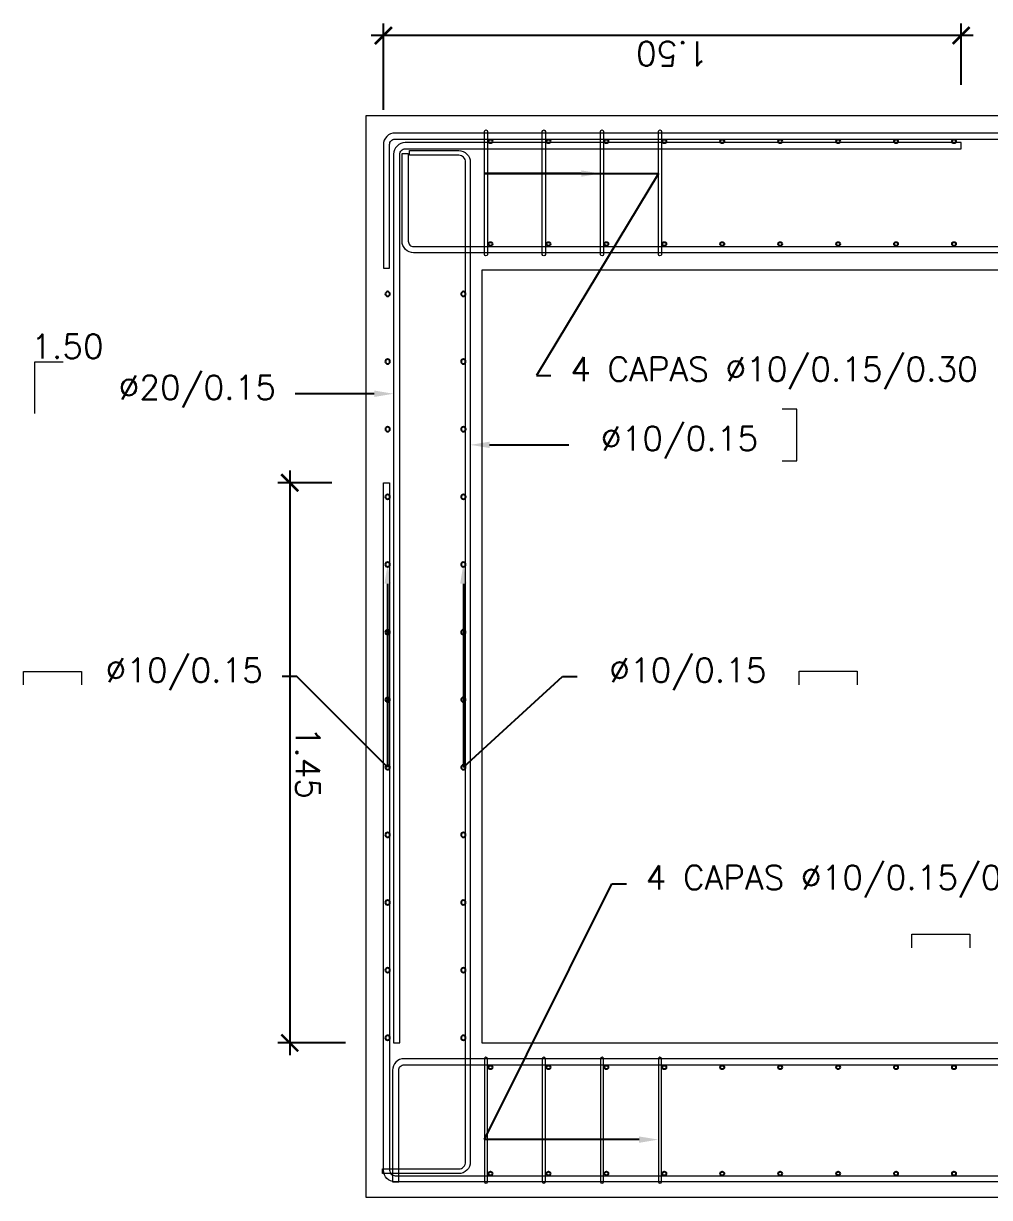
# Model space of a CAD drawing. Header units: metres. Extents: x 1291 to 1536, y 1774 to 1932.
# Drawn here: x 1344.13 to 1346.631, y 1790.194 to 1793.233 of the extents above; entities that cross this region are included whole.
import ezdxf
from ezdxf import colors
from ezdxf.entities.mleader import LeaderData, LeaderLine
from ezdxf.math import Vec2, Vec3

# ---------------------------------------------------------------- set-up
doc = ezdxf.new("R2010")
doc.units = ezdxf.units.M
doc.layers.add('Des', color=4, linetype='Continuous', lineweight=20)
doc.layers.add('YPSOM_ARMADURAS', color=164, linetype='Continuous')
doc.styles.add('YPSOM-TEXTO', font='romans.shx')
doc.styles.add('YPSOM_25', font='romans.shx', dxfattribs={"height": 0.0625})
doc.dimstyles.new('YPSOM_25', dxfattribs={"dimscale": 0.025, "dimtxt": 2.5, "dimasz": 1.75, "dimexe": 1.25, "dimexo": 5, "dimtad": 1, "dimzin": 1, "dimdsep": 46, "dimtxsty": 'YPSOM-TEXTO', "dimblk": 'ARCHTICK', "dimcen": 0, "dimdle": 1.25, "dimclrd": 1, "dimclre": 9, "dimclrt": 2, "dimadec": 0, "dimazin": 0, "dimtfac": 1, "dimtmove": 0, "dimatfit": 3, "dimfxl": 1, "dimarcsym": 0})

# ---------------------------------------------------------------- blocks, each defined once
blk = doc.blocks.new('*U142')
at = {"layer": 'YPSOM_ARMADURAS'}
blk.add_circle((0, 0), 0.005, dxfattribs=at)
blk = doc.blocks.new('*U143')
at = {"layer": 'Des', "color": 0, "linetype": 'ByBlock', "lineweight": -2, "transparency": 16777216}
for p in [(0, 0), (-0.1298, -0.0752), (-0.2596, -0.1504), (-0.3894, -0.2255), (-0.5192, -0.3007), (-0.649, -0.3759), (-0.7788, -0.4511), (-0.9086, -0.5262), (-1.0384, -0.6014)]:
    blk.add_blockref('*U142', p, dxfattribs=at)
blk = doc.blocks.new('*U138')
at = {"layer": 'YPSOM_ARMADURAS'}
blk.add_circle((0, 0), 0.005, dxfattribs=at)
blk = doc.blocks.new('*U139')
at = {"layer": 'Des', "color": 0, "linetype": 'ByBlock', "lineweight": -2, "transparency": 16777216}
for p in [(0, 0), (-0.1298, -0.0752), (-0.2596, -0.1504), (-0.3894, -0.2255), (-0.5192, -0.3007), (-0.649, -0.3759), (-0.7788, -0.4511), (-0.9086, -0.5262), (-1.0384, -0.6014)]:
    blk.add_blockref('*U138', p, dxfattribs=at)
blk = doc.blocks.new('*U140')
at = {"layer": 'YPSOM_ARMADURAS'}
blk.add_circle((0, 0), 0.005, dxfattribs=at)
blk = doc.blocks.new('*U141')
at = {"layer": 'Des', "color": 0, "linetype": 'ByBlock', "lineweight": -2, "transparency": 16777216}
for p in [(0, 0), (-0.1298, -0.0752), (-0.2596, -0.1504), (-0.3894, -0.2255), (-0.5192, -0.3007), (-0.649, -0.3759), (-0.7788, -0.4511), (-0.9086, -0.5262), (-1.0384, -0.6014)]:
    blk.add_blockref('*U140', p, dxfattribs=at)
blk = doc.blocks.new('*U210')
at = {"layer": 'YPSOM_ARMADURAS'}
blk.add_circle((0, 0), 0.005, dxfattribs=at)
blk = doc.blocks.new('*U211')
at = {"layer": 'Des', "color": 0, "linetype": 'ByBlock', "lineweight": -2, "transparency": 16777216}
for p in [(0, 0), (-0.1298, -0.0752), (-0.2596, -0.1504), (-0.3894, -0.2255), (-0.5192, -0.3007), (-0.649, -0.3759), (-0.7788, -0.4511), (-0.9086, -0.5262), (-1.0384, -0.6014)]:
    blk.add_blockref('*U210', p, dxfattribs=at)
blk = doc.blocks.new('*U148')
at = {"layer": 'YPSOM_ARMADURAS'}
blk.add_circle((0, 0), 0.006, dxfattribs=at)
blk = doc.blocks.new('*U149')
at = {"layer": 'Des', "color": 0, "linetype": 'ByBlock', "lineweight": -2, "transparency": 16777216}
for p in [(0, 0), (0.0877, -0.1514), (0.1754, -0.3029), (0.2631, -0.4543), (0.3508, -0.6057), (0.4385, -0.7572), (0.5262, -0.9086), (0.6139, -1.06), (0.7017, -1.2115), (0.7894, -1.3629), (0.8771, -1.5144), (0.9648, -1.6658)]:
    blk.add_blockref('*U148', p, dxfattribs=at)
blk = doc.blocks.new('*U206')
at = {"layer": 'YPSOM_ARMADURAS'}
blk.add_circle((0, 0), 0.006, dxfattribs=at)
blk = doc.blocks.new('*U207')
at = {"layer": 'Des', "color": 0, "linetype": 'ByBlock', "lineweight": -2, "transparency": 16777216}
for p in [(0, 0), (0.0877, -0.1514), (0.1754, -0.3029), (0.2631, -0.4543), (0.3508, -0.6057), (0.4385, -0.7572), (0.5262, -0.9086), (0.6139, -1.06), (0.7017, -1.2115), (0.7894, -1.3629), (0.8771, -1.5144), (0.9648, -1.6658)]:
    blk.add_blockref('*U206', p, dxfattribs=at)
blk = doc.blocks.new('_ArchTick')
at = {"color": 0, "linetype": 'ByBlock', "const_width": 0.15}
blk.add_lwpolyline([(-0.5, -0.5), (0.5, 0.5)], dxfattribs=at)
blk = doc.blocks.new('*D213')
at = {"layer": 'Defpoints', "color": 0, "transparency": 16777216}
for p in [(1345.0618, 1793.2018), (1346.5578, 1792.9495), (1345.0618, 1792.8842)]:
    blk.add_point(p, dxfattribs=at)
at = {"layer": 'Des', "color": 9, "lineweight": -2, "transparency": 16777216}
for p, q in [((1345.0618, 1793.0092), (1345.0618, 1793.233)), ((1346.5578, 1793.0745), (1346.5578, 1793.233))]:
    blk.add_line(p, q, dxfattribs=at)
at = {"layer": 'Des', "color": 1, "lineweight": -2, "transparency": 16777216}
blk.add_line((1346.5891, 1793.2018), (1345.0306, 1793.2018), dxfattribs=at)
at = {"layer": 'Des', "color": 1, "lineweight": -2, "transparency": 16777216, "xscale": 0.04375, "yscale": 0.04375, "zscale": 0.04375, "rotation": 180}
blk.add_blockref('_ArchTick', (1345.0618, 1793.2018), dxfattribs=at)
at = {"layer": 'Des', "color": 1, "lineweight": -2, "transparency": 16777216, "xscale": 0.04375, "yscale": 0.04375, "zscale": 0.04375}
blk.add_blockref('_ArchTick', (1346.5578, 1793.2018), dxfattribs=at)
at = {"layer": 'Des', "color": 2, "transparency": 16777216, "insert": (1345.8098, 1793.1549), "char_height": 0.0625, "attachment_point": 5, "rotation": 180, "style": 'YPSOM-TEXTO'}
blk.add_mtext('1.50', dxfattribs=at)
blk = doc.blocks.new('*D215')
at = {"layer": 'Defpoints', "color": 0, "transparency": 16777216}
for p in [(1345.0534, 1792.0445), (1344.8195, 1790.5945), (1345.0883, 1790.5945)]:
    blk.add_point(p, dxfattribs=at)
at = {"layer": 'Des', "color": 1, "lineweight": -2, "transparency": 16777216}
blk.add_line((1344.8195, 1792.0757), (1344.8195, 1790.5632), dxfattribs=at)
at = {"layer": 'Des', "color": 9, "lineweight": -2, "transparency": 16777216}
for p, q in [((1344.9284, 1792.0445), (1344.7883, 1792.0445)), ((1344.9633, 1790.5945), (1344.7883, 1790.5945))]:
    blk.add_line(p, q, dxfattribs=at)
at = {"layer": 'Des', "color": 1, "lineweight": -2, "transparency": 16777216, "xscale": 0.04375, "yscale": 0.04375, "zscale": 0.04375}
for p, rotation in [((1344.8195, 1792.0445), 90), ((1344.8195, 1790.5945), 270)]:
    blk.add_blockref('_ArchTick', p, dxfattribs=dict(at, rotation=rotation))
at = {"layer": 'Des', "color": 2, "transparency": 16777216, "insert": (1344.8664, 1791.3195), "char_height": 0.0625, "attachment_point": 5, "rotation": 270, "style": 'YPSOM-TEXTO'}
blk.add_mtext('1.45', dxfattribs=at)
blk = doc.blocks.new('*U196')
at = {"layer": 'YPSOM_ARMADURAS'}
blk.add_circle((0, 0), 0.005, dxfattribs=at)
blk = doc.blocks.new('*U197')
at = {"layer": 'Des', "color": 0, "linetype": 'ByBlock', "lineweight": -2, "transparency": 16777216}
for p in [(0, 0), (-0.1298, -0.0752), (-0.2596, -0.1504), (-0.3894, -0.2255), (-0.5192, -0.3007), (-0.649, -0.3759), (-0.7788, -0.4511), (-0.9086, -0.5262), (-1.0384, -0.6014)]:
    blk.add_blockref('*U196', p, dxfattribs=at)
blk = doc.blocks.new('*U188')
at = {"layer": 'YPSOM_ARMADURAS'}
blk.add_circle((0, 0), 0.005, dxfattribs=at)
blk = doc.blocks.new('*U189')
at = {"layer": 'Des', "color": 0, "linetype": 'ByBlock', "lineweight": -2, "transparency": 16777216}
for p in [(0, 0), (-0.1298, -0.0752), (-0.2596, -0.1504), (-0.3894, -0.2255), (-0.5192, -0.3007), (-0.649, -0.3759), (-0.7788, -0.4511), (-0.9086, -0.5262), (-1.0384, -0.6014)]:
    blk.add_blockref('*U188', p, dxfattribs=at)
blk = doc.blocks.new('*U194')
at = {"layer": 'YPSOM_ARMADURAS'}
blk.add_circle((0, 0), 0.005, dxfattribs=at)
blk = doc.blocks.new('*U195')
at = {"layer": 'Des', "color": 0, "linetype": 'ByBlock', "lineweight": -2, "transparency": 16777216}
for p in [(0, 0), (-0.1298, -0.0752), (-0.2596, -0.1504), (-0.3894, -0.2255), (-0.5192, -0.3007), (-0.649, -0.3759), (-0.7788, -0.4511), (-0.9086, -0.5262), (-1.0384, -0.6014)]:
    blk.add_blockref('*U194', p, dxfattribs=at)
blk = doc.blocks.new('*U192')
at = {"layer": 'YPSOM_ARMADURAS'}
blk.add_circle((0, 0), 0.005, dxfattribs=at)
blk = doc.blocks.new('*U193')
at = {"layer": 'Des', "color": 0, "linetype": 'ByBlock', "lineweight": -2, "transparency": 16777216}
for p in [(0, 0), (-0.1298, -0.0752), (-0.2596, -0.1504), (-0.3894, -0.2255), (-0.5192, -0.3007), (-0.649, -0.3759), (-0.7788, -0.4511), (-0.9086, -0.5262), (-1.0384, -0.6014)]:
    blk.add_blockref('*U192', p, dxfattribs=at)
blk = doc.blocks.new('*U202')
at = {"layer": 'YPSOM_ARMADURAS'}
blk.add_circle((0, 0), 0.006, dxfattribs=at)
blk = doc.blocks.new('*U203')
at = {"layer": 'Des', "color": 0, "linetype": 'ByBlock', "lineweight": -2, "transparency": 16777216}
for p in [(0, 0), (0.0877, -0.1514), (0.1754, -0.3029), (0.2631, -0.4543), (0.3508, -0.6057), (0.4385, -0.7572), (0.5262, -0.9086), (0.6139, -1.06), (0.7017, -1.2115), (0.7894, -1.3629), (0.8771, -1.5144), (0.9648, -1.6658)]:
    blk.add_blockref('*U202', p, dxfattribs=at)
blk = doc.blocks.new('*U204')
at = {"layer": 'YPSOM_ARMADURAS'}
blk.add_circle((0, 0), 0.006, dxfattribs=at)
blk = doc.blocks.new('*U205')
at = {"layer": 'Des', "color": 0, "linetype": 'ByBlock', "lineweight": -2, "transparency": 16777216}
for p in [(0, 0), (0.0877, -0.1514), (0.1754, -0.3029), (0.2631, -0.4543), (0.3508, -0.6057), (0.4385, -0.7572), (0.5262, -0.9086), (0.6139, -1.06), (0.7017, -1.2115), (0.7894, -1.3629), (0.8771, -1.5144), (0.9648, -1.6658)]:
    blk.add_blockref('*U204', p, dxfattribs=at)
blk = doc.blocks.new('*D283')
at = {"layer": 'Defpoints', "color": 0, "transparency": 16777216}
for p in [(1345.0618, 1793.2018), (1346.5578, 1792.9495), (1345.0618, 1792.8842)]:
    blk.add_point(p, dxfattribs=at)
at = {"layer": 'Des', "color": 9, "lineweight": -2, "transparency": 16777216}
for p, q in [((1345.0618, 1793.0092), (1345.0618, 1793.233)), ((1346.5578, 1793.0745), (1346.5578, 1793.233))]:
    blk.add_line(p, q, dxfattribs=at)
at = {"layer": 'Des', "color": 1, "lineweight": -2, "transparency": 16777216}
blk.add_line((1346.5891, 1793.2018), (1345.0306, 1793.2018), dxfattribs=at)
at = {"layer": 'Des', "color": 1, "lineweight": -2, "transparency": 16777216, "xscale": 0.04375, "yscale": 0.04375, "zscale": 0.04375, "rotation": 180}
blk.add_blockref('_ArchTick', (1345.0618, 1793.2018), dxfattribs=at)
at = {"layer": 'Des', "color": 1, "lineweight": -2, "transparency": 16777216, "xscale": 0.04375, "yscale": 0.04375, "zscale": 0.04375}
blk.add_blockref('_ArchTick', (1346.5578, 1793.2018), dxfattribs=at)
at = {"layer": 'Des', "color": 2, "transparency": 16777216, "insert": (1345.8098, 1793.1549), "char_height": 0.0625, "attachment_point": 5, "rotation": 180, "style": 'YPSOM-TEXTO'}
blk.add_mtext('1.50', dxfattribs=at)
blk = doc.blocks.new('*D285')
at = {"layer": 'Defpoints', "color": 0, "transparency": 16777216}
for p in [(1345.0534, 1792.0445), (1344.8195, 1790.5945), (1345.0883, 1790.5945)]:
    blk.add_point(p, dxfattribs=at)
at = {"layer": 'Des', "color": 1, "lineweight": -2, "transparency": 16777216}
blk.add_line((1344.8195, 1792.0757), (1344.8195, 1790.5632), dxfattribs=at)
at = {"layer": 'Des', "color": 9, "lineweight": -2, "transparency": 16777216}
for p, q in [((1344.9284, 1792.0445), (1344.7883, 1792.0445)), ((1344.9633, 1790.5945), (1344.7883, 1790.5945))]:
    blk.add_line(p, q, dxfattribs=at)
at = {"layer": 'Des', "color": 1, "lineweight": -2, "transparency": 16777216, "xscale": 0.04375, "yscale": 0.04375, "zscale": 0.04375}
for p, rotation in [((1344.8195, 1792.0445), 90), ((1344.8195, 1790.5945), 270)]:
    blk.add_blockref('_ArchTick', p, dxfattribs=dict(at, rotation=rotation))
at = {"layer": 'Des', "color": 2, "transparency": 16777216, "insert": (1344.8664, 1791.3195), "char_height": 0.0625, "attachment_point": 5, "rotation": 270, "style": 'YPSOM-TEXTO'}
blk.add_mtext('1.45', dxfattribs=at)

msp = doc.modelspace()

# ---------------------------------------------------------------- linework, layer by layer
at = {"layer": 'Des', "color": 9, "elevation": 40.44465}
for points in [[(1345.01682, 1792.99446), (1362.51682, 1792.99446), (1362.51682, 1790.19446), (1345.01682, 1790.19446)], [(1345.01682, 1792.99446), (1362.51682, 1792.99446), (1362.51682, 1790.19446), (1345.01682, 1790.19446)], [(1349.31682, 1790.59446), (1349.31682, 1792.59446), (1345.31682, 1792.59446), (1345.31682, 1790.59446)], [(1349.31682, 1790.59446), (1349.31682, 1792.59446), (1345.31682, 1792.59446), (1345.31682, 1790.59446)]]:
    msp.add_lwpolyline(points, close=True, dxfattribs=at)
for points in [[(1356.86682, 1792.93346), (1356.86682, 1792.94946), (1345.09182, 1792.94946, 0.4142136), (1345.06182, 1792.91946), (1345.06182, 1792.59946), (1345.07782, 1792.59946), (1345.07782, 1792.91946, -0.4142136), (1345.09182, 1792.93346)], [(1356.86682, 1792.93346), (1356.86682, 1792.94946), (1345.09182, 1792.94946, 0.4142136), (1345.06182, 1792.91946), (1345.06182, 1792.59946), (1345.07782, 1792.59946), (1345.07782, 1792.91946, -0.4142136), (1345.09182, 1792.93346)], [(1345.32332, 1792.63546), (1345.32332, 1792.95346, -1), (1345.33132, 1792.95346), (1345.33132, 1792.63546, -1)], [(1345.32332, 1792.63546), (1345.32332, 1792.95346, -1), (1345.33132, 1792.95346), (1345.33132, 1792.63546, -1)], [(1345.47332, 1792.63546), (1345.47332, 1792.95346, -1), (1345.48132, 1792.95346), (1345.48132, 1792.63546, -1)], [(1345.47332, 1792.63546), (1345.47332, 1792.95346, -1), (1345.48132, 1792.95346), (1345.48132, 1792.63546, -1)], [(1345.62393, 1792.63554), (1345.62393, 1792.95354, -1), (1345.63193, 1792.95354), (1345.63193, 1792.63554, -1)], [(1345.62393, 1792.63554), (1345.62393, 1792.95354, -1), (1345.63193, 1792.95354), (1345.63193, 1792.63554, -1)], [(1345.77393, 1792.63554), (1345.77393, 1792.95354, -1), (1345.78193, 1792.95354), (1345.78193, 1792.63554, -1)], [(1345.77393, 1792.63554), (1345.77393, 1792.95354, -1), (1345.78193, 1792.95354), (1345.78193, 1792.63554, -1)], [(1345.10431, 1790.59446), (1345.10431, 1792.89464, -0.4142136), (1345.11831, 1792.90864), (1346.55782, 1792.90864), (1346.55782, 1792.92464), (1345.11831, 1792.92464, 0.4142136), (1345.08831, 1792.89464), (1345.08831, 1790.59446)], [(1345.10431, 1790.59446), (1345.10431, 1792.89464, -0.4142136), (1345.11831, 1792.90864), (1346.55782, 1792.90864), (1346.55782, 1792.92464), (1345.11831, 1792.92464, 0.4142136), (1345.08831, 1792.89464), (1345.08831, 1790.59446)], [(1345.05994, 1790.26847), (1345.25682, 1790.26847, 0.4142136), (1345.27482, 1790.28647), (1345.27482, 1792.87398, 0.4142136), (1345.25682, 1792.89198), (1345.12946, 1792.89198), (1345.12946, 1792.90398), (1345.25682, 1792.90398, -0.4142136), (1345.28682, 1792.87398), (1345.28682, 1790.28647, -0.4142136), (1345.25682, 1790.25647), (1345.05994, 1790.25647)], [(1345.05994, 1790.26847), (1345.25682, 1790.26847, 0.4142136), (1345.27482, 1790.28647), (1345.27482, 1792.87398, 0.4142136), (1345.25682, 1792.89198), (1345.12946, 1792.89198), (1345.12946, 1792.90398), (1345.25682, 1792.90398, -0.4142136), (1345.28682, 1792.87398), (1345.28682, 1790.28647, -0.4142136), (1345.25682, 1790.25647), (1345.05994, 1790.25647)], [(1362.39802, 1792.90563), (1362.39802, 1792.66946, -0.4142136), (1362.36802, 1792.63946), (1345.14021, 1792.63946, -0.4142136), (1345.11021, 1792.66946), (1345.11021, 1792.89621), (1345.12621, 1792.89621), (1345.12621, 1792.66946, 0.4142136), (1345.14021, 1792.65546), (1362.36802, 1792.65546, 0.4142136), (1362.38202, 1792.66946), (1362.38202, 1792.90563)], [(1362.39802, 1792.90563), (1362.39802, 1792.66946, -0.4142136), (1362.36802, 1792.63946), (1345.14021, 1792.63946, -0.4142136), (1345.11021, 1792.66946), (1345.11021, 1792.89621), (1345.12621, 1792.89621), (1345.12621, 1792.66946, 0.4142136), (1345.14021, 1792.65546), (1362.36802, 1792.65546, 0.4142136), (1362.38202, 1792.66946), (1362.38202, 1792.90563)], [(1352.34182, 1790.251), (1352.34182, 1790.235), (1345.09204, 1790.235, -0.4142136), (1345.06204, 1790.265), (1345.06204, 1792.04446), (1345.07804, 1792.04446), (1345.07804, 1790.265, 0.4142136), (1345.09204, 1790.251)], [(1352.34182, 1790.251), (1352.34182, 1790.235), (1345.09204, 1790.235, -0.4142136), (1345.06204, 1790.265), (1345.06204, 1792.04446), (1345.07804, 1792.04446), (1345.07804, 1790.265, 0.4142136), (1345.09204, 1790.251)], [(1362.44285, 1790.23419), (1362.44285, 1790.52378, 0.4142136), (1362.41285, 1790.55378), (1345.11544, 1790.55378, 0.4142136), (1345.08544, 1790.52378), (1345.08544, 1790.23498), (1345.10144, 1790.23498), (1345.10144, 1790.52378, -0.4142136), (1345.11544, 1790.53778), (1362.41285, 1790.53778, -0.4142136), (1362.42685, 1790.52378), (1362.42685, 1790.23419)], [(1362.44285, 1790.23419), (1362.44285, 1790.52378, 0.4142136), (1362.41285, 1790.55378), (1345.11544, 1790.55378, 0.4142136), (1345.08544, 1790.52378), (1345.08544, 1790.23498), (1345.10144, 1790.23498), (1345.10144, 1790.52378, -0.4142136), (1345.11544, 1790.53778), (1362.41285, 1790.53778, -0.4142136), (1362.42685, 1790.52378), (1362.42685, 1790.23419)], [(1345.32332, 1790.55346), (1345.32332, 1790.23546, 1), (1345.33132, 1790.23546), (1345.33132, 1790.55346, 1)], [(1345.32332, 1790.55346), (1345.32332, 1790.23546, 1), (1345.33132, 1790.23546), (1345.33132, 1790.55346, 1)], [(1345.47332, 1790.55346), (1345.47332, 1790.23546, 1), (1345.48132, 1790.23546), (1345.48132, 1790.55346, 1)], [(1345.47332, 1790.55346), (1345.47332, 1790.23546, 1), (1345.48132, 1790.23546), (1345.48132, 1790.55346, 1)], [(1345.62393, 1790.55338), (1345.62393, 1790.23538, 1), (1345.63193, 1790.23538), (1345.63193, 1790.55338, 1)], [(1345.62393, 1790.55338), (1345.62393, 1790.23538, 1), (1345.63193, 1790.23538), (1345.63193, 1790.55338, 1)], [(1345.77393, 1790.55338), (1345.77393, 1790.23538, 1), (1345.78193, 1790.23538), (1345.78193, 1790.55338, 1)], [(1345.77393, 1790.55338), (1345.77393, 1790.23538, 1), (1345.78193, 1790.23538), (1345.78193, 1790.55338, 1)]]:
    msp.add_lwpolyline(points, format="xyb", close=True, dxfattribs=at)
at = {"layer": 'Des', "color": 9, "elevation": 76.49915}
for points in [[(1344.15917, 1792.22322), (1344.15917, 1792.22322), (1344.15917, 1792.3575), (1344.23275, 1792.3575)], [(1344.15917, 1792.22322), (1344.15917, 1792.22322), (1344.15917, 1792.3575), (1344.23275, 1792.3575)], [(1346.09437, 1792.10093), (1346.13221, 1792.10093), (1346.13221, 1792.23521), (1346.09437, 1792.23521)], [(1346.09437, 1792.10093), (1346.13221, 1792.10093), (1346.13221, 1792.23521), (1346.09437, 1792.23521)], [(1344.12997, 1791.52101), (1344.12997, 1791.55601), (1344.27997, 1791.55601), (1344.27997, 1791.52101)], [(1344.12997, 1791.52101), (1344.12997, 1791.55601), (1344.27997, 1791.55601), (1344.27997, 1791.52101)], [(1346.13836, 1791.52161), (1346.13836, 1791.55661), (1346.28836, 1791.55661), (1346.28836, 1791.52161)], [(1346.13836, 1791.52161), (1346.13836, 1791.55661), (1346.28836, 1791.55661), (1346.28836, 1791.52161)], [(1346.42989, 1790.84084), (1346.42989, 1790.87584), (1346.57989, 1790.87584), (1346.57989, 1790.84084)], [(1346.42989, 1790.84084), (1346.42989, 1790.87584), (1346.57989, 1790.87584), (1346.57989, 1790.84084)]]:
    msp.add_lwpolyline(points, dxfattribs=at)

# ---------------------------------------------------------------- block references
at = {"layer": 'Des', "color": 9, "rotation": 149.9219293539946}
for name, p in [('*U141', (1345.33915, 1792.92789, 40.44465)), ('*U195', (1345.33915, 1792.92789, 40.44465)), ('*U211', (1345.33915, 1792.66242, 40.44465)), ('*U193', (1345.33915, 1792.66242, 40.44465)), ('*U143', (1345.33915, 1790.53146, 40.44465)), ('*U197', (1345.33915, 1790.53146, 40.44465)), ('*U139', (1345.33915, 1790.25646, 40.44465)), ('*U189', (1345.33915, 1790.25646, 40.44465))]:
    msp.add_blockref(name, p, dxfattribs=at)
at = {"layer": 'Des', "color": 9, "xscale": -1, "rotation": 210.0780705469837}
for name, p in [('*U207', (1345.07282, 1790.60792, 40.44465)), ('*U205', (1345.07282, 1790.60792, 40.44465)), ('*U149', (1345.26882, 1790.60793, 40.44465)), ('*U203', (1345.26882, 1790.60793, 40.44465))]:
    msp.add_blockref(name, p, dxfattribs=at)

# ---------------------------------------------------------------- texts
at = {"layer": 'Des', "color": 9, "insert": (1344.15004, 1792.4286, 40.44465), "char_height": 0.0625, "attachment_point": 1, "rotation": 0, "style": 'YPSOM_25'}
msp.add_mtext_dynamic_manual_height_columns('1.50', width=0.1366613, gutter_width=0.1875, heights=[0], dxfattribs=at)
msp.add_mtext_dynamic_manual_height_columns('1.50', width=0.1366613, gutter_width=0.1875, heights=[0], dxfattribs=at)

# ---------------------------------------------------------------- dimensions: what is measured, and where the dimension line sits
at = {"layer": 'Des', "color": 9}
for picture in ['*D213', '*D283']:
    dim = msp.add_linear_dim(base=(1345.06182, 1793.20178, 40.44465), p1=(1346.55782, 1792.94946, 40.44465), p2=(1345.06182, 1792.88416, 40.44465), dimstyle='YPSOM_25', dxfattribs=at)
    dim.commit()
    dim.dimension.update_dxf_attribs({"geometry": picture, "text_midpoint": (1345.80982, 1793.1549, 40.44465)})
for picture in ['*D215', '*D285']:
    dim = msp.add_linear_dim(base=(1344.81953, 1790.59446, 40.44465), p1=(1345.05338, 1792.04446, 40.44465), p2=(1345.08831, 1790.59446, 40.44465), angle=90, dimstyle='YPSOM_25', dxfattribs=at)
    dim.commit()
    dim.dimension.update_dxf_attribs({"geometry": picture, "text_midpoint": (1344.86641, 1791.31946, 40.44465)})

# ---------------------------------------------------------------- leaders
ml = msp.add_multileader_mtext('Standard', dxfattribs=at)
ml.set_content('4 CAPAS Ø10/0.15/0.30', color=2, style='YPSOM-TEXTO')
ml.set_leader_properties(color=1)
ml.build(insert=Vec2(0, 0))
ml.multileader.update_dxf_attribs({"text_left_attachment_type": 2, "text_right_attachment_type": 2, "dogleg_length": 1.5, "arrow_head_size": 0.05, "scale": 0.025})
ctx = ml.context
ctx.base_point, ctx.scale, ctx.char_height, ctx.arrow_head_size, ctx.landing_gap_size, ctx.plane_origin, ctx.plane_x_axis, ctx.plane_y_axis = Vec3(1345.49561, 1792.32218, 40.44465), 0.025, 0.0625, 0.05, 0.05, Vec3(1351.12393, 1792.74462, 40.44465), Vec3(1, 0, 0), Vec3(0, 1, 0)
ctx.left_attachment, ctx.right_attachment = 2, 2
notes = []
notes.append((ctx, [(1, (1, 1, 0), (1345.45811, 1792.32218, 40.44465), (1, 0, 0), 0.0375, [(2, [(1345.62393, 1792.84462, 40.44465), (1345.47393, 1792.84462, 40.44465), (1345.32393, 1792.84462, 40.44465), (1345.77393, 1792.84462, 40.44465)], 0, [])])]))
ctx.mtext.insert, ctx.mtext.text_direction, ctx.mtext.rotation, ctx.mtext.flow_direction = Vec3(1345.54561, 1792.3698, 40.44465), Vec3(1, 0, 0), 6.2831853, 5
ml = msp.add_multileader_mtext('Standard', dxfattribs=at)
ml.set_content('4 CAPAS Ø10/0.15/0.30', color=2, style='YPSOM-TEXTO')
ml.set_leader_properties(color=1)
ml.build(insert=Vec2(0, 0))
ml.multileader.update_dxf_attribs({"text_left_attachment_type": 2, "text_right_attachment_type": 2, "dogleg_length": 1.5, "arrow_head_size": 0.05, "scale": 0.025})
ctx = ml.context
ctx.base_point, ctx.scale, ctx.char_height, ctx.arrow_head_size, ctx.landing_gap_size, ctx.plane_origin, ctx.plane_x_axis, ctx.plane_y_axis = Vec3(1345.49561, 1792.32218, 40.44465), 0.025, 0.0625, 0.05, 0.05, Vec3(1351.12393, 1792.74462, 40.44465), Vec3(1, 0, 0), Vec3(0, 1, 0)
ctx.left_attachment, ctx.right_attachment = 2, 2
notes.append((ctx, [(1, (1, 1, 0), (1345.45811, 1792.32218, 40.44465), (1, 0, 0), 0.0375, [(2, [(1345.62393, 1792.84462, 40.44465), (1345.47393, 1792.84462, 40.44465), (1345.32393, 1792.84462, 40.44465), (1345.77393, 1792.84462, 40.44465)], 0, [])])]))
ctx.mtext.insert, ctx.mtext.text_direction, ctx.mtext.rotation, ctx.mtext.flow_direction = Vec3(1345.54561, 1792.3698, 40.44465), Vec3(1, 0, 0), 6.2831853, 5
ml = msp.add_multileader_mtext('Standard', dxfattribs=at)
ml.set_content('Ø20/0.15', color=2, style='YPSOM-TEXTO')
ml.set_leader_properties(color=1)
ml.build(insert=Vec2(0, 0))
ml.multileader.update_dxf_attribs({"text_left_attachment_type": 2, "text_right_attachment_type": 2, "dogleg_length": 1.5, "arrow_head_size": 0.05, "scale": 0.025})
ctx = ml.context
ctx.base_point, ctx.scale, ctx.char_height, ctx.arrow_head_size, ctx.landing_gap_size, ctx.plane_origin, ctx.plane_x_axis, ctx.plane_y_axis = Vec3(1344.29303, 1792.27473, 40.44465), 0.025, 0.0625, 0.05, 0.05, Vec3(1350.88831, 1792.27473, 40.44465), Vec3(1, 0, 0), Vec3(0, 1, 0)
ctx.left_attachment, ctx.right_attachment, ctx.text_align_type = 2, 2, 2
notes.append((ctx, [(0, (1, 1, 0), (1344.87101, 1792.27473, 40.44465), (-1, 0, 0), 0.0375, [(0, [(1345.08831, 1792.27473, 40.44465)], 0, [])])]))
ctx.mtext.insert, ctx.mtext.text_direction, ctx.mtext.alignment, ctx.mtext.flow_direction = Vec3(1344.78351, 1792.32235, 40.44465), Vec3(1, 0, 0), 3, 5
ml = msp.add_multileader_mtext('Standard', dxfattribs=at)
ml.set_content('Ø20/0.15', color=2, style='YPSOM-TEXTO')
ml.set_leader_properties(color=1)
ml.build(insert=Vec2(0, 0))
ml.multileader.update_dxf_attribs({"text_left_attachment_type": 2, "text_right_attachment_type": 2, "dogleg_length": 1.5, "arrow_head_size": 0.05, "scale": 0.025})
ctx = ml.context
ctx.base_point, ctx.scale, ctx.char_height, ctx.arrow_head_size, ctx.landing_gap_size, ctx.plane_origin, ctx.plane_x_axis, ctx.plane_y_axis = Vec3(1344.29303, 1792.27473, 40.44465), 0.025, 0.0625, 0.05, 0.05, Vec3(1350.88831, 1792.27473, 40.44465), Vec3(1, 0, 0), Vec3(0, 1, 0)
ctx.left_attachment, ctx.right_attachment, ctx.text_align_type = 2, 2, 2
notes.append((ctx, [(0, (1, 1, 0), (1344.87101, 1792.27473, 40.44465), (-1, 0, 0), 0.0375, [(0, [(1345.08831, 1792.27473, 40.44465)], 0, [])])]))
ctx.mtext.insert, ctx.mtext.text_direction, ctx.mtext.alignment, ctx.mtext.flow_direction = Vec3(1344.78351, 1792.32235, 40.44465), Vec3(1, 0, 0), 3, 5
ml = msp.add_multileader_mtext('Standard', dxfattribs=at)
ml.set_content('Ø10/0.15', color=2, style='YPSOM-TEXTO')
ml.set_leader_properties(color=1)
ml.build(insert=Vec2(0, 0))
ml.multileader.update_dxf_attribs({"text_left_attachment_type": 2, "text_right_attachment_type": 2, "dogleg_length": 1.5, "arrow_head_size": 0.05, "scale": 0.025})
ctx = ml.context
ctx.base_point, ctx.scale, ctx.char_height, ctx.arrow_head_size, ctx.landing_gap_size, ctx.plane_origin, ctx.plane_x_axis, ctx.plane_y_axis = Vec3(1345.54161, 1792.14244, 40.44465), 0.025, 0.0625, 0.05, 0.05, Vec3(1351.08682, 1792.14244, 40.44465), Vec3(1, 0, 0), Vec3(0, 1, 0)
ctx.left_attachment, ctx.right_attachment, ctx.text_align_type = 2, 2, 2
notes.append((ctx, [(0, (1, 1, 0), (1345.50411, 1792.14244, 40.44465), (1, 0, 0), 0.0375, [(0, [(1345.28682, 1792.14244, 40.44465)], 0, [])])]))
ctx.mtext.insert, ctx.mtext.text_direction, ctx.mtext.alignment, ctx.mtext.flow_direction = Vec3(1346.03209, 1792.19006, 40.44465), Vec3(1, 0, 0), 3, 5
ml = msp.add_multileader_mtext('Standard', dxfattribs=at)
ml.set_content('Ø10/0.15', color=2, style='YPSOM-TEXTO')
ml.set_leader_properties(color=1)
ml.build(insert=Vec2(0, 0))
ml.multileader.update_dxf_attribs({"text_left_attachment_type": 2, "text_right_attachment_type": 2, "dogleg_length": 1.5, "arrow_head_size": 0.05, "scale": 0.025})
ctx = ml.context
ctx.base_point, ctx.scale, ctx.char_height, ctx.arrow_head_size, ctx.landing_gap_size, ctx.plane_origin, ctx.plane_x_axis, ctx.plane_y_axis = Vec3(1345.54161, 1792.14244, 40.44465), 0.025, 0.0625, 0.05, 0.05, Vec3(1351.08682, 1792.14244, 40.44465), Vec3(1, 0, 0), Vec3(0, 1, 0)
ctx.left_attachment, ctx.right_attachment, ctx.text_align_type = 2, 2, 2
notes.append((ctx, [(0, (1, 1, 0), (1345.50411, 1792.14244, 40.44465), (1, 0, 0), 0.0375, [(0, [(1345.28682, 1792.14244, 40.44465)], 0, [])])]))
ctx.mtext.insert, ctx.mtext.text_direction, ctx.mtext.alignment, ctx.mtext.flow_direction = Vec3(1346.03209, 1792.19006, 40.44465), Vec3(1, 0, 0), 3, 5
ml = msp.add_multileader_mtext('Standard', dxfattribs=at)
ml.set_content('Ø10/0.15', color=2, style='YPSOM-TEXTO')
ml.set_leader_properties(color=1)
ml.build(insert=Vec2(0, 0))
ml.multileader.update_dxf_attribs({"text_left_attachment_type": 2, "text_right_attachment_type": 2, "dogleg_length": 1.5, "arrow_head_size": 0.05, "scale": 0.025})
ctx = ml.context
ctx.base_point, ctx.scale, ctx.char_height, ctx.arrow_head_size, ctx.landing_gap_size, ctx.plane_origin, ctx.plane_x_axis, ctx.plane_y_axis = Vec3(1344.25934, 1791.54293, 40.44465), 0.025, 0.0625, 0.05, 0.05, Vec3(1350.89431, 1791.83293, 40.44465), Vec3(1, 0, 0), Vec3(0, 1, 0)
ctx.left_attachment, ctx.right_attachment, ctx.text_align_type = 2, 2, 2
notes.append((ctx, [(0, (1, 1, 0), (1344.83732, 1791.54293, 40.44465), (-1, 0, 0), 0.0375, [(1, [(1345.07282, 1791.83292, 40.44465), (1345.07282, 1791.30792, 40.44465)], 0, [])])]))
ctx.mtext.insert, ctx.mtext.text_direction, ctx.mtext.alignment, ctx.mtext.flow_direction = Vec3(1344.74982, 1791.59055, 40.44465), Vec3(1, 0, 0), 3, 5
ml = msp.add_multileader_mtext('Standard', dxfattribs=at)
ml.set_content('Ø10/0.15', color=2, style='YPSOM-TEXTO')
ml.set_leader_properties(color=1)
ml.build(insert=Vec2(0, 0))
ml.multileader.update_dxf_attribs({"text_left_attachment_type": 2, "text_right_attachment_type": 2, "dogleg_length": 1.5, "arrow_head_size": 0.05, "scale": 0.025})
ctx = ml.context
ctx.base_point, ctx.scale, ctx.char_height, ctx.arrow_head_size, ctx.landing_gap_size, ctx.plane_origin, ctx.plane_x_axis, ctx.plane_y_axis = Vec3(1344.25934, 1791.54293, 40.44465), 0.025, 0.0625, 0.05, 0.05, Vec3(1350.89431, 1791.83293, 40.44465), Vec3(1, 0, 0), Vec3(0, 1, 0)
ctx.left_attachment, ctx.right_attachment, ctx.text_align_type = 2, 2, 2
notes.append((ctx, [(0, (1, 1, 0), (1344.83732, 1791.54293, 40.44465), (-1, 0, 0), 0.0375, [(1, [(1345.07282, 1791.83292, 40.44465), (1345.07282, 1791.30792, 40.44465)], 0, [])])]))
ctx.mtext.insert, ctx.mtext.text_direction, ctx.mtext.alignment, ctx.mtext.flow_direction = Vec3(1344.74982, 1791.59055, 40.44465), Vec3(1, 0, 0), 3, 5
ml = msp.add_multileader_mtext('Standard', dxfattribs=at)
ml.set_content('Ø10/0.15', color=2, style='YPSOM-TEXTO')
ml.set_leader_properties(color=1)
ml.build(insert=Vec2(0, 0))
ml.multileader.update_dxf_attribs({"text_left_attachment_type": 2, "text_right_attachment_type": 2, "dogleg_length": 1.5, "arrow_head_size": 0.05, "scale": 0.025})
ctx = ml.context
ctx.base_point, ctx.scale, ctx.char_height, ctx.arrow_head_size, ctx.landing_gap_size, ctx.plane_origin, ctx.plane_x_axis, ctx.plane_y_axis = Vec3(1345.5633, 1791.54293, 40.44465), 0.025, 0.0625, 0.05, 0.05, Vec3(1351.06882, 1791.83293, 40.44465), Vec3(1, 0, 0), Vec3(0, 1, 0)
ctx.left_attachment, ctx.right_attachment, ctx.text_align_type = 2, 2, 2
notes.append((ctx, [(0, (1, 1, 0), (1345.5258, 1791.54293, 40.44465), (1, 0, 0), 0.0375, [(1, [(1345.26882, 1791.83293, 40.44465), (1345.26882, 1791.30793, 40.44465)], 0, [])])]))
ctx.mtext.insert, ctx.mtext.text_direction, ctx.mtext.alignment, ctx.mtext.flow_direction = Vec3(1346.05378, 1791.59055, 40.44465), Vec3(1, 0, 0), 3, 5
ml = msp.add_multileader_mtext('Standard', dxfattribs=at)
ml.set_content('Ø10/0.15', color=2, style='YPSOM-TEXTO')
ml.set_leader_properties(color=1)
ml.build(insert=Vec2(0, 0))
ml.multileader.update_dxf_attribs({"text_left_attachment_type": 2, "text_right_attachment_type": 2, "dogleg_length": 1.5, "arrow_head_size": 0.05, "scale": 0.025})
ctx = ml.context
ctx.base_point, ctx.scale, ctx.char_height, ctx.arrow_head_size, ctx.landing_gap_size, ctx.plane_origin, ctx.plane_x_axis, ctx.plane_y_axis = Vec3(1345.5633, 1791.54293, 40.44465), 0.025, 0.0625, 0.05, 0.05, Vec3(1351.06882, 1791.83293, 40.44465), Vec3(1, 0, 0), Vec3(0, 1, 0)
ctx.left_attachment, ctx.right_attachment, ctx.text_align_type = 2, 2, 2
notes.append((ctx, [(0, (1, 1, 0), (1345.5258, 1791.54293, 40.44465), (1, 0, 0), 0.0375, [(1, [(1345.26882, 1791.83293, 40.44465), (1345.26882, 1791.30793, 40.44465)], 0, [])])]))
ctx.mtext.insert, ctx.mtext.text_direction, ctx.mtext.alignment, ctx.mtext.flow_direction = Vec3(1346.05378, 1791.59055, 40.44465), Vec3(1, 0, 0), 3, 5
ml = msp.add_multileader_mtext('Standard', dxfattribs=at)
ml.set_content('4 CAPAS Ø10/0.15/0.30', color=2, style='YPSOM-TEXTO')
ml.set_leader_properties(color=1)
ml.build(insert=Vec2(0, 0))
ml.multileader.update_dxf_attribs({"text_left_attachment_type": 2, "text_right_attachment_type": 2, "dogleg_length": 1.5, "arrow_head_size": 0.05, "scale": 0.025})
ctx = ml.context
ctx.base_point, ctx.scale, ctx.char_height, ctx.arrow_head_size, ctx.landing_gap_size, ctx.plane_origin, ctx.plane_x_axis, ctx.plane_y_axis = Vec3(1345.69093, 1791.00631, 40.44465), 0.025, 0.0625, 0.05, 0.05, Vec3(1351.12393, 1790.4443, 40.44465), Vec3(1, 0, 0), Vec3(0, 1, 0)
ctx.left_attachment, ctx.right_attachment = 2, 2
notes.append((ctx, [(1, (1, 1, 0), (1345.65343, 1791.00631, 40.44465), (1, 0, 0), 0.0375, [(5, [(1345.77393, 1790.3443, 40.44465), (1345.62393, 1790.3443, 40.44465), (1345.47393, 1790.3443, 40.44465), (1345.32393, 1790.3443, 40.44465)], 0, [])])]))
ctx.mtext.insert, ctx.mtext.text_direction, ctx.mtext.flow_direction = Vec3(1345.74093, 1791.05393, 40.44465), Vec3(1, 0, 0), 5
ml = msp.add_multileader_mtext('Standard', dxfattribs=at)
ml.set_content('4 CAPAS Ø10/0.15/0.30', color=2, style='YPSOM-TEXTO')
ml.set_leader_properties(color=1)
ml.build(insert=Vec2(0, 0))
ml.multileader.update_dxf_attribs({"text_left_attachment_type": 2, "text_right_attachment_type": 2, "dogleg_length": 1.5, "arrow_head_size": 0.05, "scale": 0.025})
ctx = ml.context
ctx.base_point, ctx.scale, ctx.char_height, ctx.arrow_head_size, ctx.landing_gap_size, ctx.plane_origin, ctx.plane_x_axis, ctx.plane_y_axis = Vec3(1345.69093, 1791.00631, 40.44465), 0.025, 0.0625, 0.05, 0.05, Vec3(1351.12393, 1790.4443, 40.44465), Vec3(1, 0, 0), Vec3(0, 1, 0)
ctx.left_attachment, ctx.right_attachment = 2, 2
notes.append((ctx, [(1, (1, 1, 0), (1345.65343, 1791.00631, 40.44465), (1, 0, 0), 0.0375, [(5, [(1345.77393, 1790.3443, 40.44465), (1345.62393, 1790.3443, 40.44465), (1345.47393, 1790.3443, 40.44465), (1345.32393, 1790.3443, 40.44465)], 0, [])])]))
ctx.mtext.insert, ctx.mtext.text_direction, ctx.mtext.flow_direction = Vec3(1345.74093, 1791.05393, 40.44465), Vec3(1, 0, 0), 5
for ctx, leaders in notes:
    for number, flags, end, landing, length, lines in leaders:
        leader = LeaderData()
        leader.index, (leader.has_last_leader_line, leader.has_dogleg_vector, leader.attachment_direction) = number, flags
        leader.last_leader_point, leader.dogleg_vector, leader.dogleg_length = Vec3(end), Vec3(landing), length
        for number, points, colour, breaks in lines:
            line = LeaderLine()
            line.index, line.vertices, line.color, line.breaks = number, Vec3.list(points), colors.encode_raw_color(colour), breaks
            leader.lines.append(line)
        ctx.leaders.append(leader)

doc.saveas('drawing.dxf')
